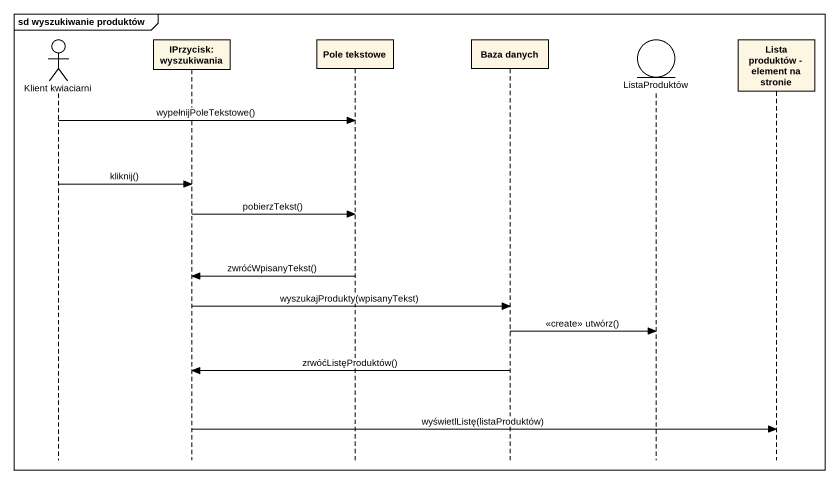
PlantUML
@startuml
mainframe sd wyszukiwanie produktów
hide footbox
actor "Klient kwiaciarni" as Klient_kwiaciarni
participant "IPrzycisk: wyszukiwania" as IPrzycisk_wyszukiwania
participant "Pole tekstowe" as Pole_tekstowe
participant "Baza danych" as Baza_danych
entity ListaProduktów
participant "Lista produktów - element na stronie" as Lista_produktów_element_na

Klient_kwiaciarni -> Pole_tekstowe : wypełnijPoleTekstowe()
Klient_kwiaciarni -> IPrzycisk_wyszukiwania : kliknij()
IPrzycisk_wyszukiwania -> Pole_tekstowe : pobierzTekst()
Pole_tekstowe -> IPrzycisk_wyszukiwania : zwróćWpisanyTekst()
IPrzycisk_wyszukiwania -> Baza_danych : wyszukajProdukty(wpisanyTekst)
Baza_danych -> ListaProduktów : <<create>> utwórz()
Baza_danych -> IPrzycisk_wyszukiwania : zrwóćListęProduktów()
IPrzycisk_wyszukiwania -> Lista_produktów_element_na : wyświetlListę(listaProduktów)
@enduml
